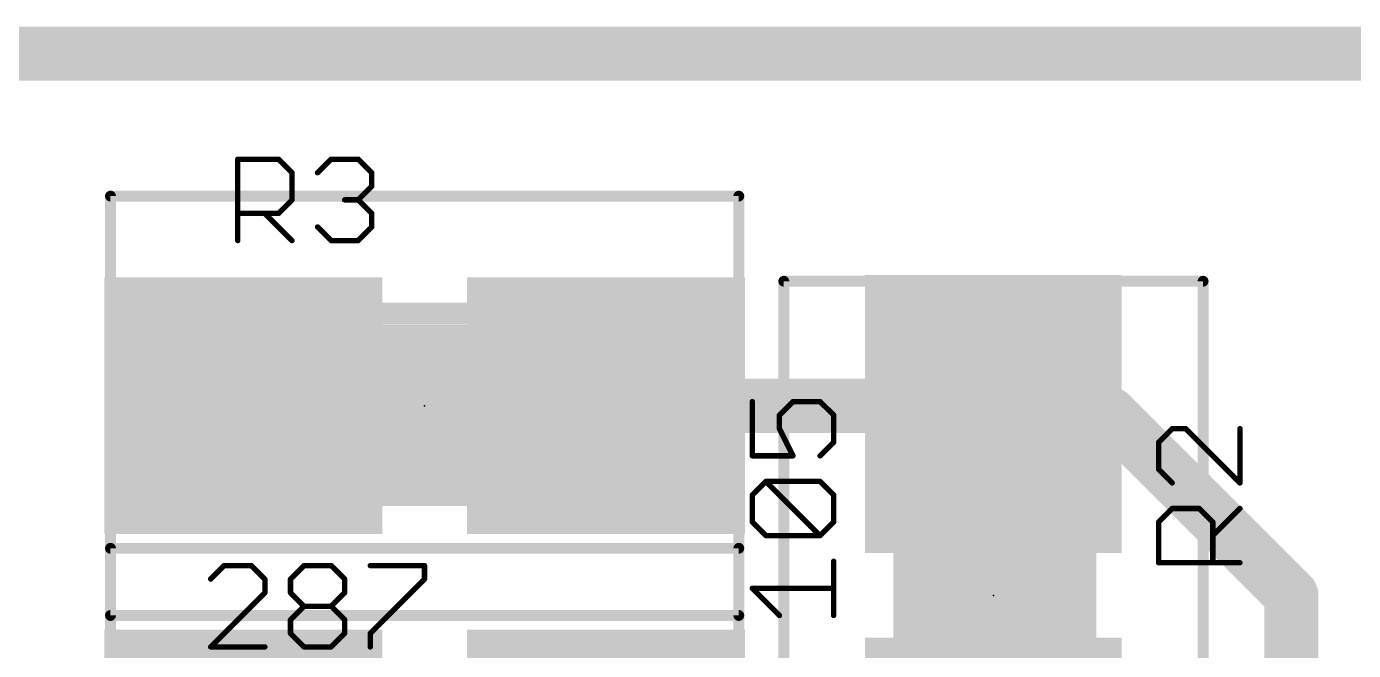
# Model space of a CAD drawing. Extents: x -128 to 56, y -3 to 18.
# Drawn here: x 32.17 to 38.39, y 13.71 to 16.64 of the extents above; entities that cross this region are included whole.
import ezdxf

# ---------------------------------------------------------------- set-up
doc = ezdxf.new("R2010")
doc.units = 0
for name, color, linetype in [('1', 12, 'CONTINUOUS'), ('16', 132, 'CONTINUOUS'), ('20', 53, 'CONTINUOUS'), ('21', 53, 'CONTINUOUS'), ('23', 53, 'CONTINUOUS'), ('25', 253, 'CONTINUOUS'), ('27', 253, 'CONTINUOUS'), ('29', 253, 'CONTINUOUS'), ('31', 253, 'CONTINUOUS'), ('35', 253, 'CONTINUOUS'), ('39', 12, 'CONTINUOUS'), ('51', 53, 'CONTINUOUS')]:
    doc.layers.add(name, color=color, linetype=linetype)

# ---------------------------------------------------------------- blocks, each defined once
blk = doc.blocks.new('RECT')
blk.add_solid([(-0.5, -0.5), (0.5, -0.5), (-0.5, 0.5), (0.5, 0.5)])

msp = doc.modelspace()

# ---------------------------------------------------------------- linework, layer by layer
at = {"layer": '1', "const_width": 0.254}
for points in [[(0, 16.51), (54.61, 16.51)], [(36.537, 14.986), (36.703, 14.82)], [(34.886, 14.859), (36.664, 14.859)], [(37.25, 14.82), (36.703, 14.82)], [(38.1, 13.97), (37.25, 14.82)], [(38.1, 13.97), (38.1, 11.43)]]:
    msp.add_lwpolyline(points, dxfattribs=at)
at = {"layer": '1'}
for points, const_width in [([(36.5819, 15.0309, 1), (36.4921, 14.9411)], 0.127), ([(34.886, 14.9225, 1), (34.886, 14.7955)], 0.127), ([(36.703, 14.82, 0.4142), (36.664, 14.859)], 0.254), ([(36.664, 14.9225, 1), (36.664, 14.7955)], 0.127), ([(36.703, 14.8835, 1), (36.703, 14.7565)], 0.127), ([(36.664, 14.7955, 1), (36.664, 14.9225)], 0.127), ([(37.2949, 14.8649, 1), (37.2051, 14.7751)], 0.127), ([(37.25, 14.7565, 1), (37.25, 14.8835)], 0.127), ([(36.6395, 14.82, 1), (36.7665, 14.82)], 0.127), ([(36.6581, 14.7751, 1), (36.7479, 14.8649)], 0.127), ([(38.1635, 13.97, 1), (38.0365, 13.97)], 0.127), ([(38.0551, 13.9251, 1), (38.1449, 14.0149)], 0.127)]:
    msp.add_lwpolyline(points, format="xyb", dxfattribs=dict(at, const_width=const_width))
at = {"layer": '16', "const_width": 0.254}
msp.add_lwpolyline([(0, 16.51), (54.61, 16.51)], dxfattribs=at)
at = {"layer": '20', "const_width": 0.2032}
msp.add_lwpolyline([(54.61, 16.51), (0, 16.51)], dxfattribs=at)
at = {"layer": '23'}
for p in [(34.036, 14.859), (36.703, 13.97)]:
    msp.add_point(p, dxfattribs=at)
at = {"layer": '25', "const_width": 0.0127}
for points in [[(33.1597, 16.0214, 1), (33.1597, 16.0087)], [(33.166, 16.015, 1), (33.1534, 16.015)], [(33.3549, 16.0195, 1), (33.3459, 16.0105)], [(33.3504, 16.0087, 1), (33.3504, 16.0214)], [(33.5975, 16.0214, 1), (33.5975, 16.0087)], [(33.6019, 16.0105, 1), (33.593, 16.0195)], [(33.7291, 16.0195, 1), (33.7201, 16.0105)], [(33.7246, 16.0087, 1), (33.7246, 16.0214)], [(33.4203, 15.9515, 1), (33.4076, 15.9515)], [(33.4094, 15.947, 1), (33.4184, 15.956)], [(33.5294, 15.956, 1), (33.5384, 15.947)], [(33.7945, 15.9515, 1), (33.7818, 15.9515)], [(33.7836, 15.947, 1), (33.7926, 15.956)], [(33.7818, 15.8879, 1), (33.7945, 15.8879)], [(33.7926, 15.8834, 1), (33.7836, 15.8924)], [(33.4076, 15.8244, 1), (33.4203, 15.8244)], [(33.4184, 15.8199, 1), (33.4094, 15.8289)], [(33.661, 15.8307, 1), (33.661, 15.818)], [(33.7291, 15.8289, 1), (33.7201, 15.8199)], [(33.7201, 15.8289, 1), (33.7291, 15.8199)], [(33.7246, 15.818, 1), (33.7246, 15.8307)], [(33.1597, 15.7672, 1), (33.1597, 15.7545)], [(33.2913, 15.7653, 1), (33.2823, 15.7563)], [(33.3459, 15.7653, 1), (33.3549, 15.7563)], [(33.3504, 15.7545, 1), (33.3504, 15.7672)], [(33.7945, 15.7608, 1), (33.7818, 15.7608)], [(33.7836, 15.7563, 1), (33.7926, 15.7653)], [(33.5384, 15.7017, 1), (33.5294, 15.6928)], [(33.7818, 15.6973, 1), (33.7945, 15.6973)], [(33.7926, 15.6928, 1), (33.7836, 15.7017)], [(33.1534, 15.6337, 1), (33.166, 15.6337)], [(33.4094, 15.6292, 1), (33.4184, 15.6382)], [(33.5975, 15.6401, 1), (33.5975, 15.6274)], [(33.593, 15.6292, 1), (33.6019, 15.6382)], [(33.7201, 15.6382, 1), (33.7291, 15.6292)], [(33.7246, 15.6274, 1), (33.7246, 15.6401)], [(37.5409, 14.7581, 1), (37.5409, 14.7454)], [(37.5454, 14.7472, 1), (37.5364, 14.7562)], [(37.609, 14.7562, 1), (37.6, 14.7472)], [(37.6045, 14.7454, 1), (37.6045, 14.7581)], [(37.865, 14.7517, 1), (37.8524, 14.7517)], [(37.4837, 14.6882, 1), (37.471, 14.6882)], [(37.4729, 14.6926, 1), (37.4819, 14.6837)], [(37.4819, 14.5655, 1), (37.4729, 14.5566)], [(37.471, 14.561, 1), (37.4837, 14.561)], [(37.5364, 14.493, 1), (37.5454, 14.502)], [(37.8524, 14.4975, 1), (37.865, 14.4975)], [(37.8542, 14.493, 1), (37.8632, 14.502)], [(37.5409, 14.3839, 1), (37.5409, 14.3712)], [(37.5454, 14.373, 1), (37.5364, 14.382)], [(37.6725, 14.382, 1), (37.6635, 14.373)], [(37.668, 14.3712, 1), (37.668, 14.3839)], [(37.8632, 14.373, 1), (37.8542, 14.382)], [(37.4837, 14.3139, 1), (37.471, 14.3139)], [(37.4729, 14.3184, 1), (37.4819, 14.3095)], [(37.7379, 14.3139, 1), (37.7252, 14.3139)], [(37.7271, 14.3095, 1), (37.7361, 14.3184)], [(37.7271, 14.2549, 1), (37.7361, 14.2459)], [(37.4774, 14.1296, 1), (37.4774, 14.1169)], [(37.471, 14.1233, 1), (37.4837, 14.1233)], [(37.7252, 14.1233, 1), (37.7379, 14.1233)], [(37.8587, 14.1169, 1), (37.8587, 14.1296)]]:
    msp.add_lwpolyline(points, format="xyb", dxfattribs=at)
at = {"layer": '25', "const_width": 0.0254}
for points in [[(33.1597, 15.6337), (33.1597, 16.015)], [(33.1597, 16.015), (33.3504, 16.015)], [(33.3504, 16.015), (33.4139, 15.9515)], [(33.5339, 15.9515), (33.5975, 16.015)], [(33.5975, 16.015), (33.7246, 16.015)], [(33.7246, 16.015), (33.7881, 15.9515)], [(33.4139, 15.9515), (33.4139, 15.8244)], [(33.7881, 15.9515), (33.7881, 15.8879)], [(33.7881, 15.8879), (33.7246, 15.8244)], [(33.4139, 15.8244), (33.3504, 15.7608)], [(33.7246, 15.8244), (33.661, 15.8244)], [(33.7246, 15.8244), (33.7881, 15.7608)], [(33.3504, 15.7608), (33.1597, 15.7608)], [(33.2868, 15.7608), (33.4139, 15.6337)], [(33.7881, 15.7608), (33.7881, 15.6973)], [(33.5975, 15.6337), (33.5339, 15.6973)], [(33.7881, 15.6973), (33.7246, 15.6337)], [(33.7246, 15.6337), (33.5975, 15.6337)], [(37.5409, 14.7517), (37.4774, 14.6882)], [(37.6045, 14.7517), (37.5409, 14.7517)], [(37.8587, 14.4975), (37.6045, 14.7517)], [(37.8587, 14.7517), (37.8587, 14.4975)], [(37.4774, 14.6882), (37.4774, 14.561)], [(37.4774, 14.561), (37.5409, 14.4975)], [(37.4774, 14.3139), (37.5409, 14.3775)], [(37.5409, 14.3775), (37.668, 14.3775)], [(37.668, 14.3775), (37.7316, 14.3139)], [(37.7316, 14.2504), (37.8587, 14.3775)], [(37.4774, 14.1233), (37.4774, 14.3139)], [(37.7316, 14.3139), (37.7316, 14.1233)], [(37.8587, 14.1233), (37.4774, 14.1233)]]:
    msp.add_lwpolyline(points, dxfattribs=at)
at = {"layer": '27', "const_width": 0.0254}
for points in [[(35.5724, 14.8787), (35.5724, 14.6245)], [(35.6995, 14.8152), (35.763, 14.8787)], [(35.763, 14.8787), (35.8901, 14.8787)], [(35.8901, 14.8787), (35.9537, 14.8152)], [(35.6995, 14.7516), (35.6995, 14.8152)], [(35.9537, 14.8152), (35.9537, 14.688)], [(35.763, 14.6245), (35.6995, 14.7516)], [(35.9537, 14.688), (35.8901, 14.6245)], [(35.5724, 14.6245), (35.763, 14.6245)], [(35.5724, 14.4409), (35.6359, 14.5045)], [(35.6359, 14.5045), (35.8901, 14.5045)], [(35.8901, 14.2503), (35.6359, 14.5045)], [(35.8901, 14.5045), (35.9537, 14.4409)], [(35.5724, 14.3138), (35.5724, 14.4409)], [(35.9537, 14.4409), (35.9537, 14.3138)], [(35.6359, 14.2503), (35.5724, 14.3138)], [(35.9537, 14.3138), (35.8901, 14.2503)], [(35.8901, 14.2503), (35.6359, 14.2503)], [(35.9537, 13.8761), (35.9537, 14.1303)], [(33.0963, 14.11), (33.0327, 14.0465)], [(33.2234, 14.11), (33.0963, 14.11)], [(33.2869, 14.0465), (33.2234, 14.11)], [(33.4069, 14.0465), (33.4705, 14.11)], [(33.4705, 14.11), (33.5976, 14.11)], [(33.5976, 14.11), (33.6611, 14.0465)], [(33.7811, 14.11), (34.0353, 14.11)], [(34.0353, 14.11), (34.0353, 14.0465)], [(33.2869, 13.9829), (33.2869, 14.0465)], [(33.4069, 13.9829), (33.4069, 14.0465)], [(33.6611, 14.0465), (33.6611, 13.9829)], [(34.0353, 14.0465), (33.7811, 13.7923)], [(35.6995, 13.8761), (35.5724, 14.0032)], [(35.5724, 14.0032), (35.9537, 14.0032)], [(33.0327, 13.7287), (33.2869, 13.9829)], [(33.4705, 13.9194), (33.4069, 13.9829)], [(33.6611, 13.9829), (33.5976, 13.9194)], [(33.4069, 13.8558), (33.4705, 13.9194)], [(33.4705, 13.9194), (33.5976, 13.9194)], [(33.5976, 13.9194), (33.6611, 13.8558)], [(33.4069, 13.7923), (33.4069, 13.8558)], [(33.6611, 13.8558), (33.6611, 13.7923)], [(33.4705, 13.7287), (33.4069, 13.7923)], [(33.6611, 13.7923), (33.5976, 13.7287)], [(33.7811, 13.7923), (33.7811, 13.7287)], [(33.2869, 13.7287), (33.0327, 13.7287)], [(33.5976, 13.7287), (33.4705, 13.7287)]]:
    msp.add_lwpolyline(points, dxfattribs=at)
at = {"layer": '27', "const_width": 0.0127}
for points in [[(35.5787, 14.8787, 1), (35.566, 14.8787)], [(35.763, 14.8851, 1), (35.763, 14.8724)], [(35.7675, 14.8742, 1), (35.7585, 14.8832)], [(35.8946, 14.8832, 1), (35.8857, 14.8742)], [(35.8901, 14.8724, 1), (35.8901, 14.8851)], [(35.7058, 14.8152, 1), (35.6931, 14.8152)], [(35.695, 14.8196, 1), (35.704, 14.8107)], [(35.9601, 14.8152, 1), (35.9474, 14.8152)], [(35.9492, 14.8107, 1), (35.9582, 14.8196)], [(35.7052, 14.7544, 1), (35.6938, 14.7488)], [(35.6931, 14.7516, 1), (35.7058, 14.7516)], [(35.9474, 14.688, 1), (35.9601, 14.688)], [(35.9582, 14.6836, 1), (35.9492, 14.6925)], [(35.5724, 14.6308, 1), (35.5724, 14.6181)], [(35.566, 14.6245, 1), (35.5787, 14.6245)], [(35.7574, 14.6217, 1), (35.7687, 14.6273)], [(35.763, 14.6181, 1), (35.763, 14.6308)], [(35.8857, 14.629, 1), (35.8946, 14.62)], [(35.6404, 14.509, 1), (35.6314, 14.5)], [(35.6359, 14.5108, 1), (35.6359, 14.4982)], [(35.6404, 14.5, 1), (35.6314, 14.509)], [(35.8946, 14.509, 1), (35.8857, 14.5)], [(35.8901, 14.4982, 1), (35.8901, 14.5108)], [(35.5787, 14.4409, 1), (35.566, 14.4409)], [(35.5679, 14.4454, 1), (35.5769, 14.4365)], [(35.9601, 14.4409, 1), (35.9474, 14.4409)], [(35.9492, 14.4365, 1), (35.9582, 14.4454)], [(35.5769, 14.3183, 1), (35.5679, 14.3093)], [(35.566, 14.3138, 1), (35.5787, 14.3138)], [(35.9474, 14.3138, 1), (35.9601, 14.3138)], [(35.9582, 14.3093, 1), (35.9492, 14.3183)], [(35.6359, 14.2566, 1), (35.6359, 14.2439)], [(35.6314, 14.2458, 1), (35.6404, 14.2548)], [(35.8857, 14.2548, 1), (35.8946, 14.2458)], [(35.8857, 14.2458, 1), (35.8946, 14.2548)], [(35.8901, 14.2439, 1), (35.8901, 14.2566)], [(35.9601, 14.1303, 1), (35.9474, 14.1303)], [(33.0963, 14.1164, 1), (33.0963, 14.1037)], [(33.1007, 14.1055, 1), (33.0918, 14.1145)], [(33.2279, 14.1145, 1), (33.2189, 14.1055)], [(33.2234, 14.1037, 1), (33.2234, 14.1164)], [(33.4705, 14.1164, 1), (33.4705, 14.1037)], [(33.4749, 14.1055, 1), (33.466, 14.1145)], [(33.6021, 14.1145, 1), (33.5931, 14.1055)], [(33.5976, 14.1037, 1), (33.5976, 14.1164)], [(33.7811, 14.1164, 1), (33.7811, 14.1037)], [(34.0417, 14.11, 1), (34.029, 14.11)], [(34.0353, 14.1037, 1), (34.0353, 14.1164)], [(33.0282, 14.051, 1), (33.0372, 14.042)], [(33.2933, 14.0465, 1), (33.2806, 14.0465)], [(33.2824, 14.042, 1), (33.2914, 14.051)], [(33.4133, 14.0465, 1), (33.4006, 14.0465)], [(33.4024, 14.051, 1), (33.4114, 14.042)], [(33.6675, 14.0465, 1), (33.6548, 14.0465)], [(33.6566, 14.042, 1), (33.6656, 14.051)], [(34.029, 14.0465, 1), (34.0417, 14.0465)], [(34.0398, 14.042, 1), (34.0308, 14.051)], [(35.5769, 14.0077, 1), (35.5679, 13.9987)], [(35.5724, 14.0095, 1), (35.5724, 13.9968)], [(35.9537, 13.9968, 1), (35.9537, 14.0095)], [(33.2806, 13.9829, 1), (33.2933, 13.9829)], [(33.2914, 13.9784, 1), (33.2824, 13.9874)], [(33.4114, 13.9874, 1), (33.4024, 13.9784)], [(33.4006, 13.9829, 1), (33.4133, 13.9829)], [(33.6548, 13.9829, 1), (33.6675, 13.9829)], [(33.6656, 13.9784, 1), (33.6566, 13.9874)], [(33.4705, 13.9257, 1), (33.4705, 13.913)], [(33.4749, 13.9149, 1), (33.466, 13.9239)], [(33.466, 13.9149, 1), (33.4749, 13.9239)], [(33.6021, 13.9239, 1), (33.5931, 13.9149)], [(33.5931, 13.9239, 1), (33.6021, 13.9149)], [(33.5976, 13.913, 1), (33.5976, 13.9257)], [(35.695, 13.8716, 1), (35.704, 13.8806)], [(35.9474, 13.8761, 1), (35.9601, 13.8761)], [(33.4133, 13.8558, 1), (33.4006, 13.8558)], [(33.4024, 13.8603, 1), (33.4114, 13.8513)], [(33.6675, 13.8558, 1), (33.6548, 13.8558)], [(33.6566, 13.8513, 1), (33.6656, 13.8603)], [(33.4114, 13.7967, 1), (33.4024, 13.7878)], [(33.4006, 13.7923, 1), (33.4133, 13.7923)], [(33.6548, 13.7923, 1), (33.6675, 13.7923)], [(33.6656, 13.7878, 1), (33.6566, 13.7967)], [(33.7766, 13.7967, 1), (33.7856, 13.7878)], [(33.7875, 13.7923, 1), (33.7748, 13.7923)], [(33.0327, 13.735, 1), (33.0327, 13.7224)], [(33.0282, 13.7332, 1), (33.0372, 13.7242)], [(33.2869, 13.7224, 1), (33.2869, 13.735)], [(33.4705, 13.735, 1), (33.4705, 13.7224)], [(33.466, 13.7242, 1), (33.4749, 13.7332)], [(33.5931, 13.7332, 1), (33.6021, 13.7242)], [(33.5976, 13.7224, 1), (33.5976, 13.735)], [(33.7748, 13.7287, 1), (33.7875, 13.7287)]]:
    msp.add_lwpolyline(points, format="xyb", dxfattribs=at)
at = {"layer": '39', "const_width": 0.0508}
for points in [[(32.563, 15.842), (35.509, 15.842)], [(32.563, 13.876), (32.563, 15.842)], [(35.509, 15.842), (35.509, 13.876)], [(35.72, 12.497), (35.72, 15.443)], [(35.72, 15.443), (37.686, 15.443)], [(37.686, 15.443), (37.686, 12.497)], [(32.563, 12.225), (32.563, 14.191)], [(32.563, 14.191), (35.509, 14.191)], [(35.509, 14.191), (35.509, 12.225)], [(35.509, 13.876), (32.563, 13.876)]]:
    msp.add_lwpolyline(points, dxfattribs=at)
at = {"layer": '39', "const_width": 0.0254}
for points in [[(32.563, 15.8547, 1), (32.563, 15.8293)], [(32.5757, 15.842, 1), (32.5503, 15.842)], [(35.5217, 15.842, 1), (35.4963, 15.842)], [(35.509, 15.8293, 1), (35.509, 15.8547)], [(35.7327, 15.443, 1), (35.7073, 15.443)], [(35.72, 15.4557, 1), (35.72, 15.4303)], [(37.6987, 15.443, 1), (37.6733, 15.443)], [(37.686, 15.4303, 1), (37.686, 15.4557)], [(32.5757, 14.191, 1), (32.5503, 14.191)], [(32.563, 14.2037, 1), (32.563, 14.1783)], [(35.5217, 14.191, 1), (35.4963, 14.191)], [(35.509, 14.1783, 1), (35.509, 14.2037)], [(32.563, 13.8887, 1), (32.563, 13.8633)], [(32.5503, 13.876, 1), (32.5757, 13.876)], [(35.4963, 13.876, 1), (35.5217, 13.876)], [(35.509, 13.8633, 1), (35.509, 13.8887)]]:
    msp.add_lwpolyline(points, format="xyb", dxfattribs=at)
at = {"layer": '51', "const_width": 0.1016}
for points in [[(33.68, 15.291), (34.392, 15.291)], [(33.68, 14.44), (34.392, 14.44)], [(36.284, 14.326), (36.284, 13.614)], [(37.135, 14.326), (37.135, 13.614)]]:
    msp.add_lwpolyline(points, dxfattribs=at)
at = {"layer": '51', "const_width": 0.0508}
for points in [[(33.68, 15.3164, 1), (33.68, 15.2656)], [(34.392, 15.2656, 1), (34.392, 15.3164)], [(33.68, 14.4654, 1), (33.68, 14.4146)], [(34.392, 14.4146, 1), (34.392, 14.4654)], [(36.3094, 14.326, 1), (36.2586, 14.326)], [(37.1604, 14.326, 1), (37.1096, 14.326)]]:
    msp.add_lwpolyline(points, format="xyb", dxfattribs=at)

# ---------------------------------------------------------------- block references
at = {"layer": '1', "xscale": 1.1, "rotation": 270}
msp.add_blockref('RECT', (36.703, 14.82), dxfattribs=at)
at = {"layer": '1', "xscale": 1.1}
for p in [(33.186, 14.859), (34.886, 14.859)]:
    msp.add_blockref('RECT', p, dxfattribs=at)
at = {"layer": '21', "xscale": 0.4572, "yscale": 0.762}
msp.add_blockref('RECT', (34.036, 14.859), dxfattribs=at)
at = {"layer": '21', "xscale": 0.4572, "yscale": 0.762, "rotation": 270}
msp.add_blockref('RECT', (36.703, 13.97), dxfattribs=at)
at = {"layer": '29', "xscale": 1.3032, "yscale": 1.2032}
for p in [(33.186, 14.859), (34.886, 14.859)]:
    msp.add_blockref('RECT', p, dxfattribs=at)
for p, rotation in [((36.703, 14.82), 270), ((33.186, 13.208), 180), ((34.886, 13.208), 180), ((36.703, 13.12), 270)]:
    msp.add_blockref('RECT', p, dxfattribs=dict(at, rotation=rotation))
at = {"layer": '31', "xscale": 1.1, "rotation": 270}
msp.add_blockref('RECT', (36.703, 14.82), dxfattribs=at)
at = {"layer": '31', "xscale": 1.1}
for p in [(33.186, 14.859), (34.886, 14.859)]:
    msp.add_blockref('RECT', p, dxfattribs=at)
at = {"layer": '35', "xscale": 0.3998, "yscale": 0.6}
msp.add_blockref('RECT', (34.036, 14.859), dxfattribs=at)
at = {"layer": '35', "xscale": 0.3998, "yscale": 0.6, "rotation": 270}
msp.add_blockref('RECT', (36.703, 13.97), dxfattribs=at)
at = {"layer": '51', "xscale": 0.5001, "yscale": 0.95}
for p in [(33.4479, 14.8641), (34.6163, 14.8641)]:
    msp.add_blockref('RECT', p, dxfattribs=at)
at = {"layer": '51', "xscale": 0.5001, "yscale": 0.95, "rotation": 270}
msp.add_blockref('RECT', (36.7081, 14.5582), dxfattribs=at)

doc.saveas('drawing.dxf')
